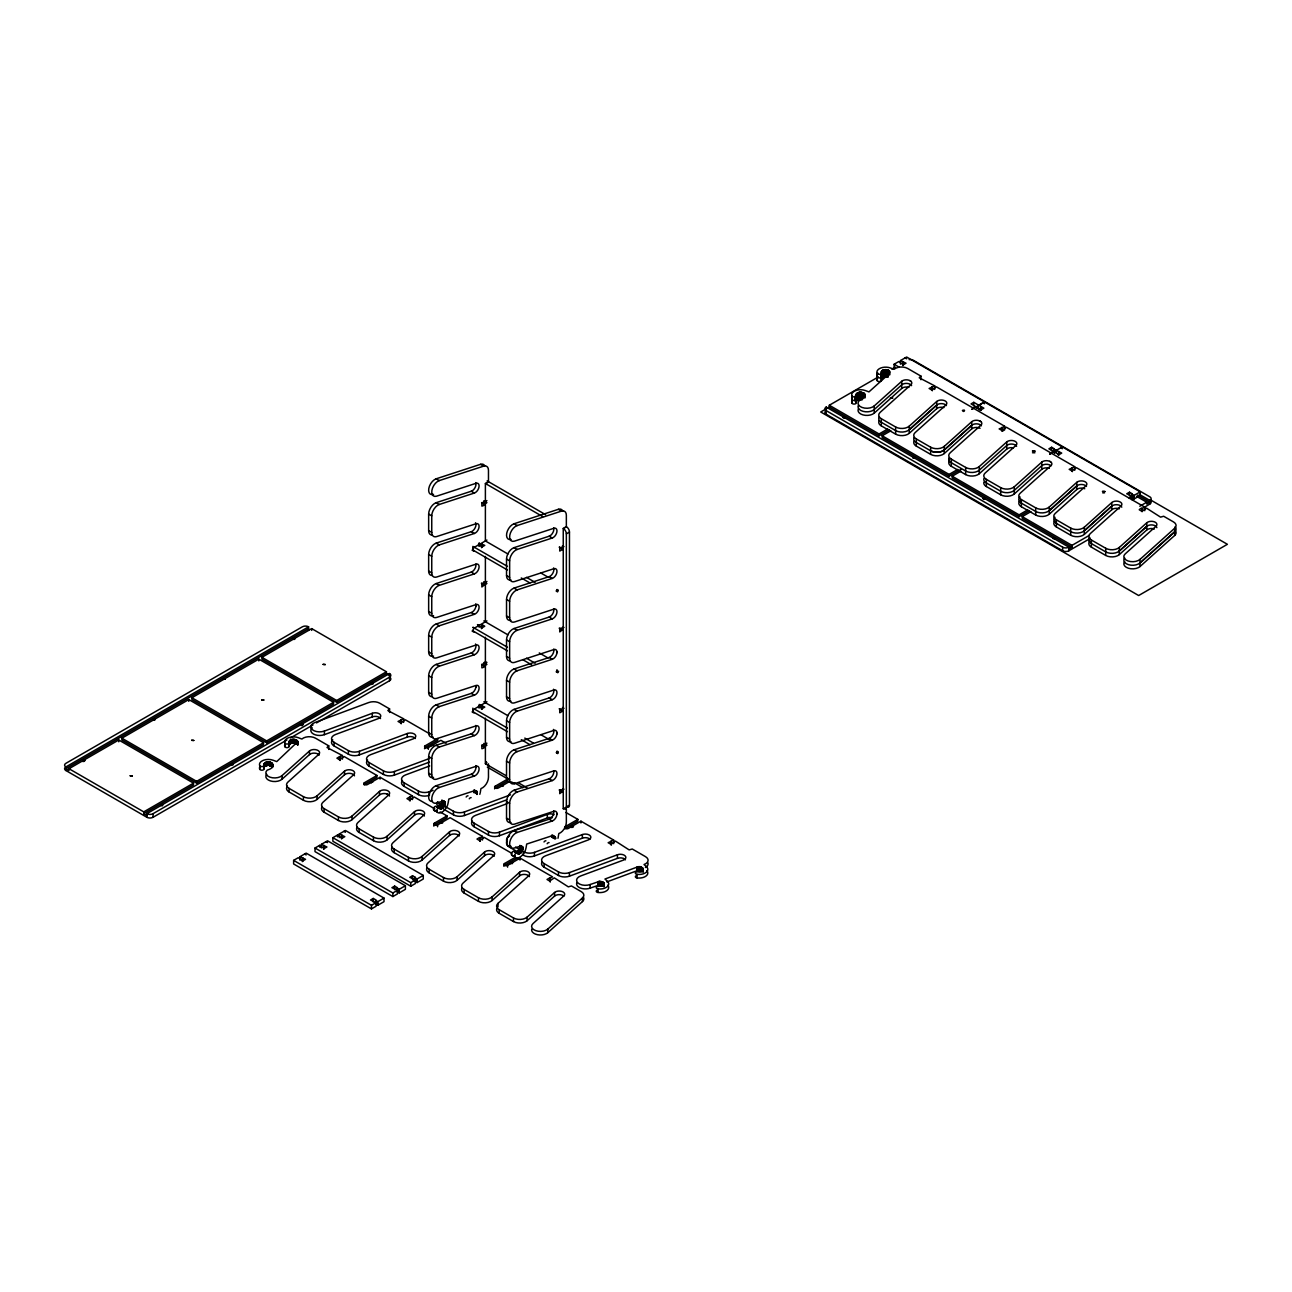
<?xml version="1.0" encoding="UTF-8"?>
<svg xmlns="http://www.w3.org/2000/svg" width="1292" height="1292" viewBox="0 0 1292 1292"><rect width="100%" height="100%" fill="white"/><g stroke="black" fill="none" stroke-linecap="round" stroke-linejoin="round"><path stroke-width="1.5" d="M308.578 630.399L308.578 626.814A4.393 2.536 0.1 0 0 302.36 626.814L65.892 763.33A4.393 2.536 0 0 0 65.892 766.931L65.892 770.517L146.852 817.271A4.393 2.536 0 0 0 153.07 817.271L286.953 739.961M146.852 817.271L146.852 815.462L143.751 813.669L193.509 784.938L193.509 783.146L118.767 739.993L68.993 768.724L68.993 770.517L65.892 768.724L308.578 628.606M143.751 813.669L143.751 811.877L193.509 783.146M146.852 815.462L146.852 813.669L389.538 673.552A4.393 2.536 0 0 1 389.538 677.153L153.07 813.669A4.393 2.536 0 0 1 146.852 813.669M196.626 783.146L196.626 781.353L263.536 742.722L263.536 744.515L196.626 783.146L121.868 739.993L121.868 738.2L188.793 699.57L263.536 742.722M264.036 763.847L263.988 768.643A2.196 1.26 0 0 1 263.132 769.951L262.631 770.113A2.196 1.26 0 0 1 259.805 769.37L259.805 765.768A2.196 1.26 0 0 0 262.631 766.511L263.132 766.366A2.196 1.26 0 0 0 264.053 765.219C265.393 756.886 281.107 765.946 267.234 770.129A8.802 5.071 0 0 0 269.866 777.138A8.802 5.071 0 0 0 282.027 775.62L309.482 750.991A5.491 3.165 0 0 1 317.089 750.038A5.491 3.165 0 0 1 318.736 754.415L287.922 782.08A8.802 5.071 0 0 0 289.101 788.411L289.101 791.996L303.426 800.265A8.802 5.071 0 0 0 317.041 799.425L344.496 774.796A5.491 3.165 0 0 1 350.1 773.391A5.491 3.165 0 0 1 354.493 775.83M264.036 768.805L264.214 763.54M264.214 767.141L264.44 763.249M264.44 766.85L264.747 762.991M264.747 766.576L265.102 762.748M265.102 766.334L265.506 762.522M265.506 766.124L265.958 762.345M265.958 765.93L266.443 762.183M266.443 765.785L266.943 762.07M266.943 765.672L267.492 761.989M267.492 765.591L268.042 761.957M272.16 763.281C275.164 769.079 265.829 765.607 268.591 761.957M269.14 765.591L269.14 762.005M269.673 765.672L269.673 762.086M270.173 765.785L270.19 762.199M270.658 765.946L270.658 762.345M271.11 766.14L271.11 762.538M271.514 766.35L271.514 762.764M271.869 766.592L271.869 763.007M272.386 767.157L272.386 763.572M272.564 767.464L272.564 763.863M266.685 774.279A8.802 5.071 0 0 0 270.351 780.901A8.802 5.071 0 0 0 282.027 779.221L282.027 775.62M284.87 743.045L284.951 743.223A2.196 1.26 0 0 0 287.486 744.014A2.196 1.26 0 0 0 289.182 742.658C288.843 737.312 300.842 738.685 297.693 744.903C296.013 741.963 288.746 742.206 289.182 746.243A2.196 1.26 0 0 1 287.486 747.6A2.196 1.26 0 0 1 284.934 746.808L284.87 743.045A8.802 5.071 0 0 1 288.455 737.748A8.802 5.071 0 0 1 298.339 737.716L301.876 739.04A8.802 5.071 0 0 1 315.506 738.184L328.749 745.839L328.749 749.441M289.117 746.082L289.069 741.608M289.166 744.886L289.343 740.994M289.586 744.289L289.586 740.704M289.876 744.03L289.876 740.429M290.232 743.772L290.232 740.187M290.635 743.562L290.635 739.961M291.088 743.368L291.088 739.783M291.572 743.223L291.572 739.638M292.089 743.11L292.089 739.508M292.622 743.029L292.622 739.444M293.171 742.997L293.171 739.395M299.986 856.693L305.526 859.325L302.796 860.892L298.242 857.71L293.623 860.375L293.623 863.96L371.466 908.906L376.085 906.241L376.085 902.656L370.546 900.007L373.275 898.441L375.988 900.007L375.504 903.883L377.845 905.224L384.015 901.671L384.015 898.085L306.156 853.124L299.986 856.693L299.986 860.278M293.72 742.997L293.72 739.395M294.269 743.029L294.269 739.444M294.802 743.11L294.802 739.525M295.319 743.239L295.319 739.638M295.803 743.385L295.803 739.799M296.239 743.578L296.239 739.977M296.643 743.788L296.643 740.203M296.999 744.047L296.999 740.445M297.289 744.305L297.289 740.72M297.79 745.209L297.531 741.01M303.426 800.265L303.426 796.679L289.101 788.411M282.027 779.221L309.482 754.576L309.482 750.991M311.695 630.399L311.695 628.606L386.437 671.759L386.437 673.552L336.663 702.283L261.921 659.13L261.921 657.337L311.695 628.606M321.369 844.354L326.908 846.987L324.195 848.553L319.625 845.356L315.006 848.02L315.006 851.622L392.849 896.551L397.468 893.903L397.468 890.301L391.928 887.669L394.658 886.102L397.371 887.669L396.886 891.545L399.228 892.885L405.397 889.332L405.397 885.731L327.538 840.785L321.369 844.354L321.369 847.94M317.041 799.425L317.041 795.84L344.496 771.195A5.491 3.165 0 0 1 352.102 770.242A5.491 3.165 0 0 1 353.75 774.635L322.935 802.284A8.802 5.071 0 0 0 324.114 808.63L324.114 812.216L338.439 820.485A8.802 5.071 0 0 0 352.054 819.645L379.509 795A5.491 3.165 0 0 1 385.113 793.595A5.491 3.165 0 0 1 389.506 796.05M332.884 837.701L332.884 841.286L410.743 886.231L415.362 883.567L415.265 877.349L412.536 875.766L409.822 877.333L415.362 879.981L410.743 882.646L332.884 837.701L337.503 835.036L342.073 838.233L344.786 836.667L339.247 834.018L339.247 837.62M338.439 820.485L338.439 816.899L324.114 808.63M339.635 760.197L339.635 756.611L342.445 755.545L342.445 759.131M340.119 760.487L340.119 756.886M344.496 774.796L344.496 771.195M352.054 819.645L352.054 816.059L379.509 791.415A5.491 3.165 0 0 1 387.115 790.462A5.491 3.165 0 0 1 388.763 794.855L357.949 822.503A8.802 5.071 0 0 0 359.128 828.834L359.128 832.436L373.453 840.704A8.802 5.071 0 0 0 387.067 839.865L414.522 815.22A5.491 3.165 0 0 1 419.884 813.798A5.491 3.165 0 0 1 424.39 815.995M412.471 799.57L412.471 795.969L380.074 777.267L367.542 784.502A2.196 1.276 0 0 1 364.425 784.502L364.425 782.71L376.957 775.475L376.957 777.267L364.425 784.502A2.196 1.276 0 0 0 364.069 784.761M371.466 908.906L371.466 905.304L293.623 860.375M373.453 840.704L373.453 837.103L359.128 828.834M379.509 795L379.509 791.415M380.074 779.06L380.074 777.267M387.067 839.865L387.067 836.263L414.522 811.634A5.491 3.165 0 0 1 422.113 810.682A5.491 3.165 0 0 1 423.776 815.058L392.962 842.723A8.802 5.071 0 0 0 394.141 849.054L394.141 852.639L408.466 860.908A8.802 5.071 0 0 0 422.08 860.068L449.535 835.439A5.491 3.165 0 0 1 457.53 834.648L458.531 835.23A5.491 3.165 0 0 1 459.241 835.956M316.524 722.906L389.538 680.739L389.538 673.552M392.849 896.551L392.865 892.966L315.006 848.02M408.466 860.908L408.466 857.323L394.141 849.054M409.661 800.636L409.661 797.035L412.471 795.969M410.145 800.911L410.145 797.326M410.743 886.231L410.743 882.646M414.522 815.22L414.522 811.634M422.08 860.068L422.08 856.483L449.535 831.838A5.491 3.165 0 0 1 457.126 830.885A5.491 3.165 0 0 1 458.789 835.278L427.975 862.927A8.802 5.071 0 0 0 429.154 869.274L429.154 872.859L443.463 881.128A8.802 5.071 0 0 0 457.093 880.288L484.548 855.643A5.491 3.165 0 0 1 489.668 854.206A5.491 3.165 0 0 1 494.255 856.16M339.247 834.018L345.416 830.465L423.275 875.411L423.275 878.996L417.106 882.565L414.78 881.209L415.265 877.349M482.514 840.01L482.514 836.409L450.1 817.691L437.568 824.926A2.196 1.276 0 0 1 434.451 824.926L434.451 823.133L446.984 815.898L446.984 817.691L434.451 824.926A2.196 1.276 0 0 0 433.886 826.153M437.568 826.735L437.568 824.926M443.463 881.128L443.479 877.543L429.154 869.274M449.535 835.439L449.535 831.838M457.093 880.288L457.093 876.703L484.548 852.058A5.491 3.165 0 0 1 492.139 851.105A5.491 3.165 0 0 1 493.802 855.498L462.988 883.147A8.802 5.071 0 0 0 464.167 889.477L464.167 893.079L478.476 901.348A8.802 5.071 0 0 0 492.107 900.508L519.562 875.863A5.491 3.165 0 0 1 524.923 874.442A5.491 3.165 0 0 1 529.429 876.638M472.856 711.714L472.856 708.129M474.374 550.877A2.196 1.276 -60 0 1 472.824 549.988L472.856 546.403L507.449 566.38M478.476 901.348L478.492 897.746L464.167 889.477M480.188 837.765L480.188 841.35L480.188 837.765L482.514 836.409M484.548 855.643L484.548 852.058M506.254 775.781L485.388 763.733L485.388 718.158M492.107 900.508L492.107 896.906L519.562 872.278A5.491 3.165 0 0 1 527.152 871.325A5.491 3.165 0 0 1 528.816 875.701L498.001 903.366L497.985 906.952M563.845 896.099A5.491 3.165 0 0 0 554.575 896.083L527.12 920.712A8.802 5.071 0 0 1 513.489 921.551L499.18 913.283L499.18 909.697A8.802 5.071 0 0 1 498.001 903.366M503.832 866.254A2.196 1.276 0 0 1 504.478 865.365L504.478 863.557L515.443 857.242M507.595 867.158L507.595 865.365L520.127 858.13L552.54 876.848L550.214 878.189L550.214 881.774L550.214 878.189M513.489 921.551L513.505 917.966L499.18 909.697M519.562 875.863L519.562 872.278M520.127 858.13L520.127 859.923L517.01 858.13L504.478 865.365A2.196 1.276 0 0 1 504.478 863.557M527.12 920.712L527.12 917.126L554.575 892.481A5.491 3.165 0 0 1 562.165 891.528A5.491 3.165 0 0 1 563.829 895.921L533.015 923.57A8.802 5.071 0 0 0 535.647 930.595A8.802 5.071 0 0 0 547.808 929.077L582.45 897.972A8.802 5.071 0 0 0 581.271 891.642L571.452 885.957L568.335 886.861L554.284 877.849L549.714 881.047L547 879.481L549.73 877.914M531.69 929.255A8.802 5.071 0 0 0 537.375 934.681A8.802 5.071 0 0 0 547.808 932.663L547.808 929.077M554.575 896.083L554.575 892.481M562.472 789.509L559.743 790.526L559.743 793.659L562.472 791.528L559.355 789.735M562.472 711.23L559.355 708.872L562.472 711.23L559.743 712.796L559.743 709.663L562.472 708.646M562.472 627.767L559.743 628.784L559.743 631.917L562.472 629.785L559.355 627.993M562.472 549.488L559.355 547.146L562.472 549.488L559.743 551.07L559.743 547.921L562.472 546.92M566.348 526.652A4.393 2.536 60 0 1 569.465 532.046L569.465 805.094L566.348 806.886A4.393 2.536 59.9 0 1 563.247 808.679L563.247 528.444L566.348 526.652L566.348 515.298A8.802 5.071 -60 0 0 561.455 511.115L558.338 509.323L514.071 523.761A8.802 5.071 -60 0 0 506.722 533.289A8.802 5.071 -60 0 0 511.051 539.442M563.247 528.444A4.393 2.536 60 0 1 566.348 533.838L566.348 806.886A4.393 2.536 60 0 0 569.465 805.094M547.808 932.663L582.45 901.574L582.45 897.972M826.186 414.231L826.186 410.646A4.393 2.536 -0.1 0 1 826.202 407.061L1068.888 547.178L1068.888 550.763A4.393 2.536 0 0 1 1062.654 550.763L826.186 414.231A4.393 2.536 0 0 1 825.233 411.47M826.186 408.853L826.186 407.061M877.979 377.151L829.303 405.252L829.303 407.061L879.061 435.792L889.494 429.768M856.144 402.264C850.491 393.01 866.496 386.405 862.394 399.664C860.23 398.986 855.595 399.583 856.257 402.684A2.196 1.26 0 0 1 855.352 403.831L854.836 403.992A2.196 1.26 0 0 1 852.026 403.249L851.961 395.917A8.802 5.071 0 0 1 852.914 392.235L853.528 391.702A8.802 5.071 0 0 1 865.43 390.588L868.951 391.896L889.494 373.453C891.932 368.785 880.514 368.123 881.386 372.952A2.196 1.26 0 0 1 879.707 374.309A2.196 1.26 0 0 1 877.155 373.517L877.09 373.34A8.802 5.071 0 0 1 880.676 368.042A8.802 5.071 0 0 1 890.559 368.01L894.096 369.318A8.802 5.071 0 0 1 907.711 368.478L920.97 376.134L920.97 379.719M856.192 402.523C851.735 396.967 864.413 392.203 861.877 399.551M856.418 401.021L856.661 393.559M856.951 400.455L856.951 393.301M857.307 400.213L857.307 393.059M857.71 400.003L857.71 392.833M858.163 399.809L858.163 392.655M858.647 399.664L858.647 392.493M859.164 399.551L859.164 392.38M859.697 399.47L859.697 392.3M860.246 399.422L860.246 392.267M860.795 399.422L860.795 392.267M861.344 399.47L861.344 392.3M858.486 408.757A8.802 5.071 0 0 0 863.056 414.926A8.802 5.071 0 0 0 874.248 413.101L874.248 405.93L901.703 381.285A5.491 3.182 0 0 1 909.293 380.316A5.491 3.182 0 0 1 910.941 384.709L880.127 412.39A8.802 5.071 0 0 0 881.306 418.721L881.306 425.875L895.631 434.144A8.802 5.071 0 0 0 909.261 433.305L936.7 408.676A5.491 3.165 0 0 1 943.887 407.578M887.023 369.819C891.545 380.978 881.758 373.646 881.386 380.123A2.196 1.26 0 0 1 879.707 381.479A2.196 1.26 0 0 1 877.155 380.688L877.09 373.34M879.061 435.792L879.061 433.983L887.749 428.976M881.322 379.977C878.318 374.018 886.021 371.434 889.51 374.599M881.564 378.459L881.564 371.272M881.79 378.168L881.79 370.998M882.097 377.91L882.097 370.723M890.866 430.769L882.178 435.792L882.178 437.584L949.087 476.215L961.264 469.19M882.452 377.652L882.452 370.481M882.856 377.442L882.856 370.255M883.292 377.248L883.292 370.077M883.776 377.103L883.793 369.916M884.293 376.989L884.293 369.803M884.826 376.909L884.842 369.722M885.375 376.876L885.375 369.69M885.941 376.876L885.941 369.69M886.49 376.909L886.49 369.738M887.523 377.119L887.523 369.932M888.008 377.264L888.008 370.093M894.112 367.832L894.112 364.247L898.731 361.582L903.302 364.78L906.015 363.214L900.476 360.565L900.476 364.166M895.631 434.144L895.631 426.99L881.306 418.721M874.248 413.101L901.703 388.456L901.703 381.285M909.261 433.305L909.261 426.15L936.716 401.489A5.491 3.182 0 0 1 944.307 400.536A5.491 3.182 0 0 1 945.954 404.929L915.14 432.594A8.802 5.071 0 0 0 916.319 438.941L916.319 446.095L930.644 454.364A8.802 5.071 0 0 0 944.258 453.524L971.713 428.879A5.491 3.165 0 0 1 980.079 428.282M930.644 454.364L930.644 447.21L916.319 438.941M936.7 408.676L936.716 401.489M944.258 453.524L944.274 446.37L971.729 421.709A5.491 3.182 0 0 1 979.32 420.756L980.725 421.499M1013.477 447.888A5.491 3.165 0 0 0 1006.726 449.099L979.271 473.744A8.802 5.071 0 0 1 965.657 474.584L951.332 466.315L951.332 459.161A8.802 5.071 0 0 1 950.153 452.814L980.967 425.133A5.491 3.182 0 0 0 979.32 420.756M960.893 471.192L952.204 476.215L952.204 478.008L1019.113 516.638L1029.546 510.615M965.657 474.584L965.657 467.429L951.332 459.161M971.713 428.879L971.729 421.709M979.271 473.744L979.288 466.573L1006.743 441.929A5.491 3.182 0 0 1 1014.333 440.96A5.491 3.182 0 0 1 1015.98 445.352L985.166 473.033A8.802 5.071 0 0 0 986.345 479.364L986.345 486.519L1000.67 494.788A8.802 5.071 0 0 0 1014.285 493.948L1041.74 469.319A5.491 3.165 0 0 1 1049.346 468.366M1000.67 494.788L1000.67 487.633L986.345 479.364M1006.726 449.099L1006.743 441.929M1014.285 493.948L1014.285 486.793L1041.74 462.132A5.491 3.182 0 0 1 1049.734 461.341L1050.751 461.922A5.491 3.182 0 0 1 1050.994 465.572L1020.179 493.237A8.802 5.071 0 0 0 1021.358 499.584L1021.358 503.169M1084.747 488.731A5.491 3.165 0 0 0 1076.753 489.523L1049.298 514.168A8.802 5.071 0 0 1 1035.683 515.007L1021.358 506.739L1021.358 503.153A8.802 5.071 0 0 1 1020.05 496.935M1035.683 515.007L1035.683 507.853L1021.358 499.584M1041.74 469.319L1041.74 462.132M1049.298 514.168L1049.298 507.013L1076.753 482.352A5.491 3.182 0 0 1 1084.359 481.399A5.491 3.182 0 0 1 1086.007 485.776L1055.193 513.457A8.802 5.071 0 0 0 1056.371 519.804L1056.371 526.958L1070.697 535.227A8.802 5.071 0 0 0 1084.311 534.387L1111.766 509.742A5.491 3.165 0 0 1 1119.373 508.79M1062.654 550.763L1062.654 547.178L826.186 410.646M1070.697 535.227L1070.697 531.626A8.802 5.071 0 0 0 1084.311 530.786L1111.766 506.157A5.491 3.165 0 0 1 1117.37 504.752A5.491 3.165 0 0 1 1121.779 507.191M1068.888 548.971L1071.989 547.178L1071.989 545.369L1089.382 535.34M1076.753 489.523L1076.753 482.352M1084.311 534.387L1084.311 527.217L1111.766 502.572A5.491 3.182 0 0 1 1119.373 501.603A5.491 3.182 0 0 1 1121.02 505.996L1090.206 533.677A8.802 5.071 0 0 0 1091.385 540.008L1091.385 547.162L1105.71 555.431A8.802 5.071 0 0 0 1119.324 554.591L1146.779 529.962A5.491 3.165 0 0 1 1154.386 529.009M1105.71 555.431L1105.71 548.276L1091.385 540.008M1111.766 509.742L1111.766 502.572M1119.324 554.591L1119.324 551.006L1146.779 526.361A5.491 3.165 0 0 1 1152.626 524.988A5.491 3.165 0 0 1 1156.873 527.685M1124.686 561.6A8.802 5.071 0 0 0 1128.336 568.222A8.802 5.071 0 0 0 1140.012 566.542L1140.012 559.388L1174.67 528.267A8.802 5.071 0 0 0 1173.491 521.92L1163.656 516.251L1160.555 517.139L1146.505 508.144L1141.934 511.341L1139.221 509.759C1144.599 503.896 1141.434 517.817 1141.934 508.192M900.476 360.565L906.645 357.012L1140.222 491.848L1140.222 495.434L1134.053 498.987L1131.711 497.646L1132.196 493.77L1131.711 497.646M1146.779 529.962L1146.779 522.775A5.491 3.182 0 0 1 1154.386 521.823A5.491 3.182 0 0 1 1156.033 526.215L1125.219 553.88A8.802 5.071 0 0 0 1127.868 560.906A8.802 5.071 0 0 0 1140.012 559.388M1136.443 496.273L1146.731 502.217L1146.731 504.025L1149.848 502.217L1149.848 500.424A4.393 2.536 0 0 0 1149.848 496.839L913.379 360.306A4.393 2.536 0 0 0 909.132 359.644M1140.012 566.542L1174.67 535.453L1174.67 528.267M433.708 810.003L433.611 809.858A2.196 1.26 -60 0 1 434.37 807.048L434.758 806.692A2.196 1.26 -60 0 1 436.212 806.483C441.848 810.342 440.927 796.308 445.062 802.219C445.869 805.126 442.445 810.585 439.328 808.275A2.196 1.26 -60 0 0 437.875 808.485L437.487 808.84A2.196 1.26 -60 0 0 436.712 811.667L436.825 811.796A8.802 5.071 -60 0 0 440.507 812.813L441.266 812.539A8.802 5.071 -60 0 0 448.179 802.8L448.808 799.086L475.052 790.526L477.039 791.382L476.974 794.483M473.857 792.69L474.067 789.945L477.168 791.738M514.701 856.758L511.487 854.819A2.196 1.26 -60 0 1 512.262 852.009L512.649 851.654A2.196 1.26 -60 0 1 514.103 851.444C519.449 855.256 518.932 841.706 523.034 847.568C523.47 850.394 520.208 855.53 517.204 853.237A2.196 1.26 -60 0 0 515.75 853.447L515.363 853.802A2.196 1.26 -60 0 0 514.604 856.628L514.701 856.758A8.802 5.071 -60 0 0 518.383 857.775L519.158 857.5A8.802 5.071 -60 0 0 526.07 847.762L526.7 844.047L552.928 835.488C563.054 842.998 543.157 833.582 555.14 837.087M433.547 656.078A8.802 5.071 -60 0 1 428.653 651.895L428.653 635.357A8.802 5.071 -60 0 1 436.195 623.971L471.273 612.537A5.491 3.182 -60 0 0 475.957 606.013L475.94 604.834A5.491 3.182 -60 0 0 475.682 603.865M523.034 847.568L521.177 845.905L514.539 848.02A8.802 5.071 -60 0 1 509.775 842.222A8.802 5.071 -60 0 1 517.188 832.452L552.265 821.001A5.491 3.182 -60 0 0 556.884 814.897A5.491 3.182 -60 0 0 553.913 811.279L514.539 824.135A8.802 5.071 -60 0 1 509.646 819.935L509.646 803.398A8.802 5.071 -60 0 1 517.188 792.028L552.265 780.578A5.491 3.182 -60 0 0 556.884 774.473A5.491 3.182 -60 0 0 553.913 770.856L514.539 783.695A8.802 5.071 -60 0 1 509.646 779.512L509.646 762.974A8.802 5.071 -60 0 1 517.188 751.589L552.265 740.154A5.491 3.182 -60 0 0 556.884 734.05A5.491 3.182 -60 0 0 553.913 730.416L514.539 743.271A8.802 5.071 -60 0 1 509.646 739.072L509.646 722.535A8.802 5.071 -60 0 1 517.188 711.165L552.265 699.715A5.491 3.182 -60 0 0 556.884 693.61A5.491 3.182 -60 0 0 553.913 689.993L514.539 702.848A8.802 5.071 -60 0 1 509.646 698.649L509.646 682.111A8.802 5.071 -60 0 1 517.188 670.742L552.265 659.291A5.491 3.182 -60 0 0 556.949 652.767L556.933 651.604A5.491 3.182 -60 0 0 553.913 649.569L514.539 662.408A8.802 5.071 -60 0 1 509.646 658.226L506.529 656.433L506.529 639.879A8.802 5.071 -60 0 1 514.071 628.51L549.148 617.059A5.491 3.182 -60 0 0 553.687 608.693M478.928 624.811L478.751 626.491M556.9 671.969L557.756 672.744L558.628 671.226L556.9 671.969L556.949 669.902M557.078 670.338L556.19 671.856M881.273 375.488L881.386 376.537A2.196 1.26 0 0 1 879.707 377.894A2.196 1.26 0 0 1 877.155 377.103L877.09 376.941A8.802 5.071 0 0 1 878.059 373.243M486.26 582.062L484.758 581.917M573.535 826.282L571.129 825.992L573.002 826.735M556.884 591.3C560.114 586.665 556.577 596.016 557.078 589.475M480.301 792.319L480.931 788.605A8.802 5.071 -60 0 0 488.473 777.235L488.473 763.847M85.111 760.294L82.688 760.116L84.545 760.73M557.062 751.411L556.254 752.671M856.257 397.726L856.257 399.099A2.196 1.26 0 0 1 855.352 400.245L854.836 400.423M557.03 589.83L556.125 591.025M486.373 761.618L486.373 762.878M303.039 724.392L300.6 724.214L303.071 724.214M372.936 684.13C373.663 682.014 368.737 683.646 371.547 684.469M1032.518 452.765L1034.908 452.765M478.702 545.708L478.605 543.9M1124.686 558.015A8.802 5.071 0 0 0 1128.336 564.636A8.802 5.071 0 0 0 1140.012 562.957L1175.3 531.19M433.45 745.516L431.06 745.403L433.498 745.145M478.589 707.532L478.702 705.61M564.006 546.613L562.488 545.757M564.006 627.476L562.811 627.153M564.006 708.355L562.488 707.483M564.006 789.218L562.811 788.895M879.206 417.074A8.802 5.071 0 0 0 881.306 422.29L895.631 430.591A8.802 5.071 0 0 0 909.261 429.719L936.716 405.074A5.491 3.165 0 0 1 941.836 403.637A5.491 3.165 0 0 1 946.422 405.591M909.261 429.735L936.716 405.09M981.436 425.811A5.491 3.165 0 0 0 976.849 423.857A5.491 3.165 0 0 0 971.729 425.294L944.274 449.939A8.802 5.071 0 0 1 930.644 450.795L916.319 442.51A8.802 5.071 0 0 1 914.074 437.552M971.729 425.294L944.274 449.955A8.802 5.071 0 0 1 930.644 450.779M1021.358 503.153L1035.683 511.438A8.802 5.071 0 0 0 1049.298 510.582L1076.753 485.937A5.491 3.165 0 0 1 1081.889 484.5A5.491 3.165 0 0 1 1086.475 486.454M1049.298 510.598L1076.753 485.937M1084.311 530.786L1111.766 506.157M1105.71 548.276A8.802 5.071 0 0 0 1119.324 547.437L1146.779 522.775M1146.779 526.377L1119.324 551.022L1119.324 547.437M1140.012 562.957L1174.67 531.852M82.833 761.553L84.529 761.279M162.647 805.578C163.826 802.962 158.044 805.61 162.098 805.772M442.575 823.02L440.265 822.665L442.575 822.31M503.186 786.214C504.72 784.115 498.987 785.358 501.99 786.392M486.923 482.594L486.373 484.435M564.798 527.556L564.055 529.122M507.982 554.01L485.388 540.96L485.388 483.499L488.473 481.69L488.473 470.336A8.802 5.071 -60 0 0 483.579 466.154L480.462 464.345L436.195 478.799A8.802 5.071 -60 0 0 428.782 488.57A8.802 5.071 -60 0 0 433.547 494.368M486.923 500.602L481.868 502.959L481.868 506.109C489.652 504.381 476.005 500.149 484.581 504.526M484.581 503.977L486.923 502.62L483.806 500.828M65.892 766.931L308.578 626.814M191.894 697.761L258.82 659.13L333.562 702.283L333.562 704.092L266.653 742.722L191.894 699.57L191.894 697.761L266.653 740.914L333.562 702.283M486.939 540.072L474.374 547.291A2.196 1.276 -60 0 0 472.824 549.988A2.196 1.276 -60 0 1 472.048 550.198M479.8 545.095L482.029 546.936L484.758 545.369L481.545 544.077L481.545 547.679M566.348 533.838L569.465 532.046M486.923 581.465L481.868 583.806L481.868 586.956L484.581 584.824L481.48 583.031M484.581 584.824L486.923 583.483L483.806 581.675M891.884 369.124L895.356 367.122M829.432 406.964L820.727 411.986L1138.656 595.531L1227.4 544.303L1150.542 499.923M261.921 657.337L336.663 700.49L386.437 671.759M472.048 631.045A2.196 1.276 -60 0 0 472.824 630.851A2.196 1.276 -60 0 1 474.374 628.154L486.939 620.919M482.029 624.666L481.545 628.526L482.029 624.666L484.758 626.232L482.029 627.799L477.475 624.601M290.442 737.958L313.035 724.909M920.97 376.134L919.242 377.797L934.665 385.84L934.665 389.425M934.665 385.84L929.126 388.472L931.839 390.039L936.409 386.841L1004.692 426.263L1004.692 429.848L1002.35 431.205L1002.35 427.604L999.152 428.896L1001.865 430.462L1006.436 427.264L1074.734 466.703L1074.734 470.288M389.57 712.473L389.57 708.888L387.842 710.552L403.605 718.788L403.605 722.389M328.749 745.839L327.021 747.503L342.445 755.545M486.923 662.344L481.868 664.702L481.868 667.835C489.652 666.107 476.005 661.892 484.581 666.268M484.581 665.703L486.923 664.363L483.806 662.57M403.605 718.788L398.065 721.437L400.795 723.003L405.365 719.805L429.251 733.598M339.635 756.611L336.905 758.178L339.635 759.761L344.205 756.563L376.957 775.475M973.764 402.329L971.051 403.895L981.161 409.725L983.874 408.159L973.764 402.329L973.764 405.914M976.591 406.528L971.972 409.193L976.591 406.528L976.591 408.32M978.335 405.526L984.504 401.957L978.335 405.51L978.335 409.112L980.66 410.452L980.66 406.867M486.939 701.782L474.374 709.017A2.196 1.276 -60 0 0 472.824 711.698A2.196 1.276 -60 0 1 472.048 711.908M479.8 706.805L482.029 708.662L484.758 707.095L479.219 704.447L479.219 708.048M446.063 743.304L440.879 740.316L428.346 747.551A2.196 1.276 0 0 1 425.23 747.551A2.196 1.276 0 0 1 425.23 745.759L437.778 738.507L437.778 740.316L425.23 747.551A2.196 1.276 0 0 0 424.664 748.779M1002.35 427.604L1004.692 426.263M882.178 435.792L949.087 474.422L957.776 469.4M486.923 743.191L481.868 745.549L481.868 748.698C489.652 746.97 476.005 742.738 484.581 747.131M484.581 746.566L486.923 745.209L483.806 743.417M321.369 846.147L319.625 847.148L319.625 845.356M409.661 797.035L406.932 798.617L409.661 800.184L414.231 796.986L434.92 808.937M485.388 763.733L486.939 762.845M1054.433 453.266L1054.337 448.841L1051.623 447.258L1048.894 448.825L1059.004 454.671L1061.733 453.088L1053.852 449.115L1054.337 452.426M1062.363 446.903L1056.194 450.456L1056.194 452.265M509.339 781.644L498.373 787.975A2.196 1.276 0 0 1 495.256 787.975A2.196 1.276 0 0 1 495.256 786.182L507.804 778.947L507.804 780.739L495.256 787.975A2.196 1.276 0 0 0 494.61 788.879M1074.734 466.703L1069.195 469.335L1071.908 470.902L1076.478 467.704L1144.76 507.126L1144.76 510.711M952.204 476.215L1019.113 514.846L1027.802 509.823M1071.989 547.178L1022.23 518.431L1022.23 516.638L1030.919 511.632M479.703 837.474L476.974 839.057L479.703 840.624L484.274 837.426L511.842 853.35M375.504 900.298L377.845 901.638L384.015 898.085M392.865 892.966L397.468 890.301M396.886 887.943L399.228 889.3L405.397 885.731M414.78 877.623L417.106 878.964L423.275 875.411M371.466 905.304L376.085 902.656M414.78 881.209L412.536 879.367L412.536 875.766M376.085 904.448L377.845 903.431M397.468 892.094L399.228 891.092M415.362 881.774L417.106 880.773M563.247 808.695L564.798 807.791M1132.196 493.77L1129.483 492.204L1126.753 493.77L1132.293 496.419L1132.293 500.004M1129.224 498.195L1132.293 496.419M1131.711 494.061L1134.053 495.401L1140.222 491.848M1132.293 498.211L1134.053 497.194M613.7 843.676L613.7 840.091L580.932 821.163L568.399 828.414A2.196 1.276 0 0 1 565.282 828.414A2.196 1.276 0 0 1 565.282 826.605L577.831 819.37L577.831 821.163L565.282 828.414A2.196 1.276 0 0 0 564.943 828.673M1139.786 506.238L1146.731 502.217M1068.888 550.763L1089.56 538.829M1142.419 508.467L1149.848 504.025A4.393 2.536 0 0 0 1150.542 500.957M613.7 840.091L608.161 842.723L610.874 844.29L615.444 841.092L629.139 849.894L632.256 849.006L645.515 856.661A8.802 5.071 0 0 1 644.046 864.526L646.323 866.561A8.802 5.071 0 0 1 646.275 872.262A8.802 5.071 0 0 1 637.069 874.345L636.794 874.296A2.196 1.26 0 0 1 635.422 872.827A2.196 1.26 0 0 1 637.763 871.858C645.515 873.667 643.594 864.235 636.891 867.174L604.947 879.028L607.224 881.063A8.802 5.071 0 0 1 605.286 887.927L604.365 888.298A8.802 5.071 0 0 1 597.97 888.864L597.695 888.815A2.196 1.26 0 0 1 596.403 887.184L596.678 886.893A2.196 1.26 0 0 1 598.664 886.36L602.944 885.747L604.107 883.114L599.359 881.386L590.153 884.519A8.802 5.071 0 0 1 577.992 883.001A8.802 5.071 0 0 1 580.641 875.976L623.342 860.133A5.491 3.182 0 0 0 624.989 855.74A5.491 3.182 0 0 0 617.398 854.787L569.465 872.584A8.802 5.071 0 0 1 558.483 871.906L544.158 863.621A8.802 5.071 0 0 1 545.628 855.772L588.328 839.913A5.491 3.182 0 0 0 589.976 835.52A5.491 3.182 0 0 0 582.385 834.567L534.452 852.365A8.802 5.071 0 0 1 523.987 851.961M1102.803 492.914L1104.547 492.833M512.23 863.686C514.377 861.909 508.402 862.265 510.986 863.734M571.403 827.445L572.889 827.284M154.555 720.306C156.946 718.675 150.938 718.675 153.328 720.306M300.955 725.506L302.716 725.506M389.57 708.888L379.735 703.203A8.802 5.071 0 0 0 368.753 702.525L314.86 722.535A8.802 5.071 0 0 0 312.212 729.56A8.802 5.071 0 0 0 324.373 731.078L372.306 713.281A5.491 3.182 0 0 1 379.896 714.234A5.491 3.182 0 0 1 378.249 718.627L335.549 734.486A8.802 5.071 0 0 0 334.079 742.335L334.079 745.936L348.404 754.205A8.802 5.071 0 0 0 359.386 754.883L407.319 737.086A5.491 3.182 0 0 1 415.362 738.539M312.163 727.703A8.802 5.071 0 0 0 313.423 734.018A8.802 5.071 0 0 0 324.373 734.663L372.306 716.882A5.491 3.182 0 0 1 380.51 718.578M334.079 742.335L348.404 750.62A8.802 5.071 0 0 0 359.386 751.298L407.319 733.501A5.491 3.182 0 0 1 414.91 734.454A5.491 3.182 0 0 1 413.262 738.846L370.562 754.69A8.802 5.071 0 0 0 369.092 762.555L369.092 766.156L383.417 774.425A8.802 5.071 0 0 0 394.399 775.103L429.428 762.102M369.092 762.555L383.417 770.823A8.802 5.071 0 0 0 394.399 771.502L429.428 758.501M429.703 765.946L405.575 774.909A8.802 5.071 0 0 0 404.105 782.774L404.105 786.36L418.43 794.628A8.802 5.071 0 0 0 429.412 795.307L429.412 791.721L433.095 790.349M445.482 806.66L453.444 811.263A8.802 5.071 0 0 0 464.426 811.941L510.518 794.822M443.899 809.341L453.444 814.848A8.802 5.071 0 0 0 464.426 815.527L506.819 799.796M507.158 803.624L475.601 815.333A8.802 5.071 0 0 0 474.132 823.198L474.132 826.799L488.457 835.068A8.802 5.071 0 0 0 499.439 835.746L547.372 817.949A5.491 3.182 0 0 1 552.427 817.691M474.132 823.198L488.457 831.467A8.802 5.071 0 0 0 499.439 832.145L547.372 814.364A5.491 3.182 0 0 1 554.042 814.687M523.47 851.686L523.47 855.272A8.802 5.071 0 0 0 534.452 855.95L582.385 838.169A5.491 3.182 0 0 1 589.976 839.122M542.026 862.022A8.802 5.071 0 0 0 544.158 867.223L558.483 875.492A8.802 5.071 0 0 0 569.465 876.17L617.398 858.372A5.491 3.182 0 0 1 625.441 859.826M576.862 882.614A8.802 5.071 0 0 0 580.253 887.975A8.802 5.071 0 0 0 590.153 888.121L599.359 884.988L604.107 886.7M606.82 881.919L636.891 870.776L642.722 871.616L642.722 868.03M515.33 855.966L515.282 855.982A8.802 5.071 -60 0 1 511.584 854.981M445.062 802.219L443.301 800.943L436.648 803.059A8.802 5.071 -60 0 1 431.899 797.261A8.802 5.071 -60 0 1 439.296 787.49L474.374 776.04A5.491 3.182 -60 0 0 479.009 769.935A5.491 3.182 -60 0 0 476.037 766.317L436.648 779.173A8.802 5.071 -60 0 1 431.754 774.974L431.754 758.436A8.802 5.071 -60 0 1 439.296 747.067L474.374 735.616A5.491 3.182 -60 0 0 479.009 729.512A5.491 3.182 -60 0 0 476.037 725.894L436.648 738.733A8.802 5.071 -60 0 1 431.754 734.55L431.754 718.013A8.802 5.071 -60 0 1 439.296 706.627L474.374 695.177A5.491 3.182 -60 0 0 479.009 689.088A5.491 3.182 -60 0 0 476.037 685.454L436.648 698.31A8.802 5.071 -60 0 1 431.754 694.111L431.754 677.573A8.802 5.071 -60 0 1 439.296 666.204L474.374 654.753A5.491 3.182 -60 0 0 479.009 648.649A5.491 3.182 -60 0 0 476.037 645.031L436.648 657.87A8.802 5.071 -60 0 1 431.754 653.687L431.754 637.15A8.802 5.071 -60 0 1 439.296 625.78L474.374 614.33A5.491 3.182 -60 0 0 479.009 608.225A5.491 3.182 -60 0 0 476.037 604.591L436.648 617.447A8.802 5.071 -60 0 1 431.754 613.264L431.754 596.71A8.802 5.071 -60 0 1 439.296 585.341L474.374 573.89A5.491 3.182 -60 0 0 479.009 567.786A5.491 3.182 -60 0 0 476.037 564.168L436.648 577.023A8.802 5.071 -60 0 1 431.754 572.824L431.754 556.287A8.802 5.071 -60 0 1 439.296 544.917L474.374 533.467A5.491 3.182 -60 0 0 479.009 527.362A5.491 3.182 -60 0 0 476.037 523.745L436.648 536.584A8.802 5.071 -60 0 1 431.754 532.401L431.754 515.863A8.802 5.071 -60 0 1 439.296 504.478L474.374 493.043A5.491 3.182 -60 0 0 479.009 486.939A5.491 3.182 -60 0 0 476.037 483.305L436.648 496.16A8.802 5.071 -60 0 1 431.899 490.362A8.802 5.071 -60 0 1 439.296 480.592L483.579 466.154M432.109 535.049A8.802 5.071 -60 0 1 428.653 530.608L428.653 514.071A8.802 5.071 -60 0 1 436.195 502.685L471.273 491.235A5.491 3.182 -60 0 0 475.085 487.52A5.491 3.182 -60 0 0 475.682 482.578M432.109 575.473A8.802 5.071 -60 0 1 428.653 571.032L428.653 554.494A8.802 5.071 -60 0 1 436.195 543.125L471.273 531.674A5.491 3.182 -60 0 0 475.181 527.734A5.491 3.182 -60 0 0 475.537 522.727M509.646 658.226L509.646 641.688A8.802 5.071 -60 0 1 517.188 630.302L552.265 618.868A5.491 3.182 -60 0 0 556.884 612.763A5.491 3.182 -60 0 0 553.913 609.13L514.539 621.985A8.802 5.071 -60 0 1 509.646 617.786L509.646 601.248A8.802 5.071 -60 0 1 517.188 589.879L552.265 578.428A5.491 3.182 -60 0 0 556.884 572.324A5.491 3.182 -60 0 0 553.913 568.706L514.539 581.545A8.802 5.071 -60 0 1 509.646 577.362L509.646 560.825A8.802 5.071 -60 0 1 517.188 549.455L552.265 538.005A5.491 3.182 -60 0 0 556.884 531.9A5.491 3.182 -60 0 0 553.913 528.267L514.539 541.122A8.802 5.071 -60 0 1 509.775 535.324A8.802 5.071 -60 0 1 517.188 525.553L561.455 511.115M510.938 579.898A8.802 5.071 -60 0 1 506.529 575.57L506.529 559.032A8.802 5.071 -60 0 1 514.071 547.647L549.148 536.212A5.491 3.182 -60 0 0 553.687 527.83M433.547 615.654A8.802 5.071 -60 0 1 428.653 611.455L428.653 594.918A8.802 5.071 -60 0 1 436.195 583.548L471.273 572.098A5.491 3.182 -60 0 0 475.892 564.055M510.938 620.322A8.802 5.071 -60 0 1 506.529 615.993L506.529 599.456A8.802 5.071 -60 0 1 514.071 588.086L549.148 576.636A5.491 3.182 -60 0 0 552.96 572.921A5.491 3.182 -60 0 0 553.557 567.963M432.109 696.759A8.802 5.071 -60 0 1 428.653 692.318L428.653 675.781A8.802 5.071 -60 0 1 436.195 664.411L471.273 652.961A5.491 3.182 -60 0 0 475.181 649.02A5.491 3.182 -60 0 0 475.537 644.014M510.938 701.185A8.802 5.071 -60 0 1 506.529 696.856L506.529 680.319A8.802 5.071 -60 0 1 514.071 668.949L549.148 657.499A5.491 3.182 -60 0 0 553.687 649.117M433.062 737.07A8.802 5.071 -60 0 1 428.653 732.742L428.653 716.204A8.802 5.071 -60 0 1 436.195 704.834L471.273 693.384A5.491 3.182 -60 0 0 475.94 685.697L475.892 687.279M510.938 741.608A8.802 5.071 -60 0 1 506.529 737.28L506.529 720.742A8.802 5.071 -60 0 1 514.071 709.373L549.148 697.922A5.491 3.182 -60 0 0 552.96 694.208A5.491 3.182 -60 0 0 553.557 689.25M433.547 777.364A8.802 5.071 -60 0 1 428.653 773.181L428.653 756.644A8.802 5.071 -60 0 1 436.195 745.274L471.273 733.824A5.491 3.182 -60 0 0 475.795 725.442M509.694 782.144A8.802 5.071 -60 0 1 506.529 777.719L506.529 761.182A8.802 5.071 -60 0 1 514.071 749.796L549.148 738.346A5.491 3.182 -60 0 0 553.073 734.421A5.491 3.182 -60 0 0 553.412 729.415M432.077 801.508A8.802 5.071 -60 0 1 429.009 794.467A8.802 5.071 -60 0 1 436.195 785.697L471.273 774.247A5.491 3.182 -60 0 0 475.085 770.533A5.491 3.182 -60 0 0 475.682 765.575M510.938 822.471A8.802 5.071 -60 0 1 506.529 818.143L506.529 801.605A8.802 5.071 -60 0 1 514.071 790.236L549.148 778.785A5.491 3.182 -60 0 0 553.767 770.743M511.051 846.325A8.802 5.071 -60 0 1 506.722 840.188A8.802 5.071 -60 0 1 514.071 830.659L549.148 819.209A5.491 3.182 -60 0 0 553.687 810.843M858.163 396.24L859.697 395.901M855.352 400.245L854.836 400.391A2.196 1.26 0 0 1 852.026 399.648L851.961 399.519A8.802 5.071 0 0 1 852.042 396.967M844.193 417.946C847.391 416.331 840.349 416.331 843.547 417.946M914.219 458.385L914.51 457.077L912.83 458.046M983.325 499.31L984.552 499.31M294.011 639.524L292.945 638.458L295.254 638.813M371.402 782.952L370.433 781.838L372.71 782.274M646.872 870.695A8.802 5.071 0 0 1 645.952 876.121A8.802 5.071 0 0 1 637.069 877.946L636.794 877.882A2.196 1.26 0 0 1 636.165 875.718M607.773 885.214A8.802 5.071 0 0 1 605.286 891.528L604.365 891.884A8.802 5.071 0 0 1 597.97 892.449L597.695 892.401A2.196 1.26 0 0 1 596.403 890.769L596.678 890.479A2.196 1.26 0 0 1 597.55 890.059M862.394 392.51C867.869 393.802 862.41 399.519 859.438 400.439A8.802 5.071 0 0 0 862.087 407.465A8.802 5.071 0 0 0 874.248 405.93M864.364 393.592C866.867 399.47 859.584 395.982 861.877 392.38M623.697 858.518L624.327 858.938M905.094 357.9L906.645 358.805M982.954 402.846L984.504 403.75M1060.813 447.791L1062.363 448.695M1139.366 494.384L1149.848 500.424M1137.622 495.159L1149.848 502.217L1149.848 504.025M1132.196 497.372L1129.483 495.789L1129.483 492.204M894.112 364.247L899.297 367.251M909.972 380.704L910.941 381.269M1049.734 461.341L1050.703 461.906M1056.371 519.804L1070.697 528.073A8.802 5.071 0 0 0 1084.311 527.217M951.332 462.714A8.802 5.071 0 0 1 948.974 458.03A8.802 5.071 0 0 0 951.332 462.746L965.657 471.015A8.802 5.071 0 0 0 979.288 470.143L1006.743 445.514A5.491 3.165 0 0 1 1012.104 444.077A5.491 3.165 0 0 1 1016.61 446.289M829.303 405.252L879.061 433.983M1022.23 516.638L1071.989 545.369M487.116 480.899L545.676 514.717M485.388 483.499L542.753 516.622M471.273 491.235L474.374 493.043M549.148 536.212L552.265 538.005M436.195 478.799L439.296 480.592M514.071 523.761L517.188 525.553M436.195 502.685L439.296 504.478M514.071 547.647L517.188 549.455M471.273 531.674L474.374 533.467M549.148 576.636L552.265 578.428M541.009 573.083L547.97 577.088M428.653 514.071L431.754 515.863M506.529 559.032L509.646 560.825M526.49 577.362L535.13 582.369M472.824 549.988L507.449 569.982M521.29 577.96L529.946 582.95M428.653 530.608L431.754 532.401M506.529 575.57L509.646 577.362M436.195 543.125L439.296 544.917M514.071 588.086L517.188 589.879M471.273 572.098L474.374 573.89M549.148 617.059L552.265 618.868M481.48 583.58L484.581 585.389M559.355 628.558L562.472 630.351M428.653 554.494L431.754 556.287M506.529 599.456L509.646 601.248M428.653 571.032L431.754 572.824M506.529 615.993L509.646 617.786M436.195 583.548L439.296 585.341M514.071 628.51L517.188 630.302M471.273 612.537L474.374 614.33M549.148 657.499L552.265 659.291M483.838 620.919L507.982 634.873M539.281 652.928L547.97 657.951M428.653 594.918L431.754 596.71M506.529 639.879L509.646 641.688M507.449 647.244L472.856 627.266L474.374 628.154M526.49 658.226L535.13 663.216M507.449 650.829L472.824 630.851A2.196 1.276 -60 0 0 474.374 631.74M523.018 659.824L531.674 664.815M428.653 611.455L431.754 613.264M436.195 623.971L439.296 625.78M514.071 668.949L517.188 670.742M471.273 652.961L474.374 654.753M549.148 697.922L552.265 699.715M428.653 635.357L431.754 637.15M506.529 680.319L509.646 682.111M428.653 651.895L431.754 653.687M506.529 696.856L509.646 698.649M436.195 664.411L439.296 666.204M514.071 709.373L517.188 711.165M471.273 693.384L474.374 695.177M549.148 738.346L552.265 740.154M483.838 701.782L507.982 715.736M541.009 734.793L549.698 739.815M428.653 675.781L431.754 677.573M506.529 720.742L509.646 722.535M474.584 709.13L507.449 728.107M524.762 738.087L533.402 743.078M507.449 731.692L472.824 711.698A2.196 1.276 -60 0 0 474.374 712.603M521.29 739.686L529.946 744.677M428.653 692.318L431.754 694.111M506.529 737.28L509.646 739.072M386.437 673.552L389.538 675.345M436.195 704.834L439.296 706.627M514.071 749.796L517.188 751.589M471.273 733.824L474.374 735.616M549.148 778.785L552.265 780.578M559.355 790.3L562.472 792.093M428.653 716.204L431.754 718.013M506.529 761.182L509.646 762.974M518.415 782.807L527.104 787.829M428.653 732.742L431.754 734.55M506.529 777.719L509.646 779.512M487.326 767.125L507.804 778.947M514.361 782.726L522.985 787.716M565.896 812.474L577.831 819.37M511.422 781.902L514.539 783.695M436.195 745.274L439.296 747.067M514.071 790.236L517.188 792.028M471.273 774.247L474.374 776.04M549.148 819.209L552.265 821.001M428.653 756.644L431.754 758.436M506.529 801.605L509.646 803.398M551.942 834.907L555.059 836.699M474.148 790.333L477.265 792.125M474.196 790.752L477.297 792.545M552.072 835.714L555.189 837.523M474.18 791.221L477.297 793.013M552.055 836.182L555.172 837.975M474.116 791.689L477.233 793.482M552.007 836.651L555.108 838.46M474.019 792.19L477.119 793.982M551.894 837.151L555.011 838.944M428.653 773.181L431.754 774.974M506.529 818.143L509.646 819.935M436.195 785.697L439.296 787.49M514.071 830.659L517.188 832.452M441.816 800.071L444.916 801.864M519.836 845.388L522.937 847.181M442.042 800.814L445.142 802.607M442.074 801.234L445.175 803.026M519.949 846.195L523.066 848.004M442.058 801.686L445.175 803.495M519.949 846.664L523.05 848.456M442.009 802.17L445.11 803.963M519.885 847.132L523.002 848.941M441.896 802.671L444.997 804.464M519.772 847.633L522.889 849.425M441.735 803.172L444.852 804.964M519.626 848.133L522.727 849.926M441.541 803.672L444.658 805.465M519.432 848.634L522.533 850.443M441.299 804.173L444.416 805.966M519.19 849.135L522.291 850.927M404.105 782.774L418.43 791.043A8.802 5.071 0 0 0 429.412 791.721M437.471 801.67A8.802 5.071 0 0 0 439.118 802.978L442.3 804.819M515.508 847.084L520.288 849.845M441.024 804.658L444.141 806.45M518.916 849.619L522.016 851.412M440.717 805.11L443.834 806.902M518.609 850.071L521.71 851.864M440.394 805.53L443.495 807.322M518.27 850.491L521.387 852.284M440.023 805.917L443.14 807.71M517.914 850.879L521.015 852.672M439.651 806.256L442.768 808.065M517.543 851.218L520.644 853.027M439.264 806.563L442.381 808.356M520.256 853.318L509.145 847.003A8.802 5.071 0 0 1 507.126 841.641A8.802 5.071 0 0 1 509.597 835.989M438.876 806.806L441.993 808.598M516.768 851.767L519.868 853.56M438.489 806.983L441.606 808.776M516.38 851.945L519.481 853.737M438.101 807.112L441.218 808.905M515.992 852.074L519.109 853.867M440.847 808.97L436.212 806.483M514.2 851.573L518.738 853.931M436.518 806.789L440.184 808.889M514.394 851.751L518.06 853.867M440.087 811.925L446.984 815.898M436.825 811.796L433.692 810.019A8.802 5.071 -60 0 0 437.39 811.021M317.751 754.011L318.478 754.367M387.099 794.047L388.504 794.806M457.53 834.648L458.498 835.197M343.866 831.354L345.416 832.258M325.988 841.69L327.538 842.578M121.868 738.2L196.626 781.353M304.605 854.028L306.156 854.933M68.993 768.724L143.751 811.877M864.364 397.177L864.073 393.317M484.758 743.659L485.808 744.434L486.228 743.53M484.613 500.779L485.808 501.829L486.131 500.634M486.002 662.085L486.002 663.507L484.532 662.215M851.961 395.917L852.026 396.079A2.196 1.26 0 0 0 854.836 396.822L855.352 396.676A2.196 1.26 0 0 0 856.257 395.53L856.111 394.787M556.933 732.451L556.884 734.05M556.933 813.314L556.884 814.122M297.79 741.624L276.746 761.586L273.21 760.277A8.802 5.071 0 0 0 261.323 761.392L260.709 761.925A8.802 5.071 0 0 0 259.708 765.607M1134.053 495.401L1134.053 498.987M1072.392 468.043L1072.392 471.645M1071.908 467.769L1071.908 471.354M1070.697 528.073L1070.697 531.658L1056.371 523.357A8.802 5.071 0 0 1 1054.95 517.268M1059.004 451.522L1058.519 455.398L1058.519 451.796M1051.623 447.258L1051.623 450.86M1019.113 514.846L1019.113 516.638M1001.865 427.329L1001.865 430.914M981.145 406.576L981.145 410.178M949.087 474.422L949.087 476.215M932.323 387.18L932.323 390.765L931.839 386.906M903.302 361.631L903.302 365.232M902.817 361.921L902.817 365.507M889.51 371.014L889.736 374.89M889.203 370.739L889.203 374.325M888.864 370.497L888.864 374.082M888.46 370.271L888.46 373.873M881.386 371.579L881.338 376.376M864.768 394.173L864.865 398.081M864.606 393.866L864.606 397.468M863.718 393.075L863.718 396.66M863.331 392.849L863.331 396.434M862.878 392.655L862.878 396.256M856.418 393.85L856.418 397.452M856.257 394.157L856.192 398.953M642.996 868.305L643.206 872.197M642.399 867.772L642.399 871.357M642.027 867.546L642.027 871.131M641.591 867.336L641.591 870.921M641.123 867.174L641.123 870.76M640.622 867.029L640.622 870.63M640.105 866.932L640.105 870.533M639.556 866.884L639.556 870.469M639.007 866.851L639.007 870.453M638.458 866.884L638.458 870.469M637.909 866.948L637.909 870.533M637.392 867.045L637.392 870.63M637.069 874.329L637.069 877.946M636.891 867.174L636.891 870.776M617.398 854.787L617.398 858.372M611.374 841.431L611.374 845.033M610.89 841.157L610.89 844.742M603.897 882.824L603.897 886.409M603.622 882.533L603.622 886.134M603.299 882.291L603.299 885.876M602.912 882.048L602.912 885.65M602.492 881.855L602.492 885.44M602.024 881.677L602.024 885.278M601.523 881.548L601.523 885.133M600.99 881.451L600.99 885.036M600.457 881.386L600.457 884.988M599.908 881.37L599.908 884.955M599.359 881.386L599.359 884.988M598.81 881.451L598.81 885.036M598.293 881.548L598.293 885.149M597.792 881.693L597.792 885.278M597.97 888.848L597.97 892.449M590.153 884.519L590.153 888.121M582.385 834.567L582.385 838.169M580.932 821.163L580.932 822.972M569.465 872.584L569.465 876.17M566.348 808.808L566.348 822.197A8.802 5.071 -60 0 1 558.806 833.566L558.176 837.281A8.802 5.071 -60 0 1 557.982 838.266M565.282 826.605L565.282 828.414M558.483 871.906L558.483 875.492M556.949 651.653L556.949 652.767M557.078 751.201L557.078 752.994M547.372 814.364L547.372 817.949M544.158 863.621L544.158 867.223M534.452 852.365L534.452 855.95M499.439 832.145L499.439 835.746M495.256 786.182L495.256 787.975M488.457 831.467L488.457 835.068M485.388 556.448L485.388 621.823M485.388 637.295L485.388 702.687M482.029 543.803L482.029 547.388M482.029 705.513L482.029 709.114M481.545 705.803L481.545 709.389M479.219 542.737L479.219 546.322M479.219 625.393L479.219 627.185M475.957 604.882L475.957 606.013M475.892 766.253L475.892 767.367M464.426 811.941L464.426 815.527M453.444 811.263L453.444 814.848M439.118 802.978L439.118 806.579A8.802 5.071 0 0 1 436.535 802.978M428.346 747.551L428.346 749.344M425.23 745.759L425.23 747.551M418.43 791.043L418.43 794.628M417.106 878.964L417.106 882.565M407.319 733.501L407.319 737.086M401.279 720.145L401.279 723.73M400.795 719.854L400.795 723.455M399.228 889.3L399.228 892.885M394.658 886.102L394.658 889.687M394.399 771.502L394.399 775.103M383.417 770.823L383.417 774.425M377.845 901.638L377.845 905.224M373.275 898.441L373.275 902.026M372.306 713.281L372.306 716.882M359.386 751.298L359.386 754.883M348.404 750.62L348.404 754.205M342.073 835.084L341.589 838.96L341.589 835.375M337.503 835.036L337.503 836.828M336.663 700.49L336.663 702.283M324.373 731.078L324.373 734.663M324.179 845.42L323.694 849.28L323.694 845.695M302.796 857.759L302.796 861.344M302.312 858.033L302.312 861.635M266.653 740.914L266.653 742.722M258.82 659.13L258.82 660.923M188.793 699.57L188.793 701.362M153.07 813.669L153.07 817.271M118.767 739.993L118.767 741.786M1068.888 547.178A4.393 2.536 0 0 1 1062.654 547.178M1175.058 526.748A8.802 5.071 0 0 1 1175.009 531.529M911.571 385.646A5.491 3.165 0 0 0 907.065 383.433A5.491 3.165 0 0 0 901.703 384.871L874.248 409.532A8.802 5.071 0 0 1 863.056 411.34A8.802 5.071 0 0 1 858.486 405.155M983.858 478.654A8.802 5.071 0 0 0 986.345 482.933L1000.67 491.235A8.802 5.071 0 0 0 1014.285 490.362L1041.74 465.718A5.491 3.165 0 0 1 1051.026 465.75M1089.85 537.601A8.802 5.071 0 0 0 1091.385 543.577L1105.71 551.878A8.802 5.071 0 0 0 1119.324 551.006M909.261 426.15A8.802 5.071 0 0 1 895.631 426.99M1049.298 507.013A8.802 5.071 0 0 1 1035.683 507.853M1014.285 486.793A8.802 5.071 0 0 1 1000.67 487.633M979.288 466.573A8.802 5.071 0 0 1 965.657 467.429M944.274 446.37A8.802 5.071 0 0 1 930.644 447.21M881.306 425.875A8.802 5.071 0 0 1 879.206 420.659M901.703 388.456A5.491 3.165 0 0 1 908.874 387.374M1175.058 530.334A8.802 5.071 0 0 1 1174.67 535.453M1091.385 547.162A8.802 5.071 0 0 1 1089.85 541.187M1056.371 526.958A8.802 5.071 0 0 1 1054.95 520.854M1021.358 506.739A8.802 5.071 0 0 1 1020.05 500.521M986.345 486.519A8.802 5.071 0 0 1 983.858 482.239M951.332 466.315A8.802 5.071 0 0 1 948.974 461.615M916.319 446.095A8.802 5.071 0 0 1 914.074 441.137M877.058 380.526A8.802 5.071 0 0 1 878.043 376.828M851.929 403.088A8.802 5.071 0 0 1 852.042 400.568M317.041 795.84A8.802 5.071 0 0 1 303.426 796.679M352.054 816.059A8.802 5.071 0 0 1 338.439 816.899M387.067 836.263A8.802 5.071 0 0 1 373.453 837.103M422.08 856.483A8.802 5.071 0 0 1 408.466 857.323M457.093 876.703A8.802 5.071 0 0 1 443.479 877.543M492.107 896.906A8.802 5.071 0 0 1 478.492 897.746M527.12 917.126A8.802 5.071 0 0 1 513.505 917.966M289.101 791.996A8.802 5.071 0 0 1 287.438 786.15M309.482 754.576A5.491 3.165 0 0 1 314.602 753.139A5.491 3.165 0 0 1 319.189 755.093M583.37 897.165A8.802 5.071 0 0 1 582.45 901.574M499.18 913.283A8.802 5.071 0 0 1 496.758 908.728M464.167 893.079A8.802 5.071 0 0 1 461.906 888.121M429.154 872.859A8.802 5.071 0 0 1 427.038 867.643M394.141 852.639A8.802 5.071 0 0 1 392.106 847.294M359.128 832.436A8.802 5.071 0 0 1 357.27 826.832M324.114 812.216A8.802 5.071 0 0 1 322.354 806.483M434.451 824.926A2.196 1.276 0 0 1 434.451 823.133M364.425 784.502A2.196 1.276 0 0 1 364.425 782.71M507.595 865.365A2.196 1.276 0 0 1 504.478 865.365M284.854 746.647A8.802 5.071 0 0 1 284.967 744.127M259.708 769.208A8.802 5.071 0 0 1 260.209 766.075M390.507 677.977A4.393 2.536 0 0 1 389.538 680.739M65.892 770.517A4.393 2.536 0 0 1 65.181 767.448M647.922 862.878A8.802 5.071 0 0 1 645.419 867.481M334.079 745.936A8.802 5.071 0 0 1 332.738 739.751M369.092 766.156A8.802 5.071 0 0 1 367.59 760.116M404.105 786.36A8.802 5.071 0 0 1 402.458 780.497M474.132 826.799A8.802 5.071 0 0 1 472.226 821.26M480.462 464.345A8.802 5.071 -60 0 1 484.742 465.766M480.107 793.304A8.802 5.071 -60 0 1 479.817 794.305M469.254 798.811A2.196 1.26 -60 0 1 471.144 797.649M466.154 797.019A2.196 1.26 -60 0 1 468.027 795.84M558.338 509.323A8.802 5.071 -60 0 1 562.811 511.115M510.146 660.858A8.802 5.071 -60 0 1 506.529 656.433M544.029 841.98A2.196 1.26 -60 0 1 545.918 840.817M547.146 843.773A2.196 1.26 -60 0 1 549.035 842.61M556.9 752.881C558.515 755.707 558.984 748.762 556.9 752.881M1102.528 491.445L1104.967 491.525L1102.528 491.445M1052.77 538.376L1055.193 538.554L1052.77 538.376M130.185 775.765L132.349 775.943L130.185 775.765M191.636 740.3L193.8 740.461L191.636 740.3M222.789 679.059L225.228 679.237L222.789 679.059M230.59 764.46L233.028 764.654L230.59 764.46M261.662 699.86L263.826 700.022L261.662 699.86M323.113 664.379L325.277 664.556L323.113 664.379M890.495 397.888L892.659 398.049L890.495 397.888M982.744 497.953L985.182 498.131L982.744 497.953M1032.518 450.973L1034.957 451.15L1032.518 450.973M962.508 410.501C964.09 413.456 966.109 408.482 962.508 410.501M1054.433 451.473L1049.831 454.138L1054.433 451.473"/></g></svg>
